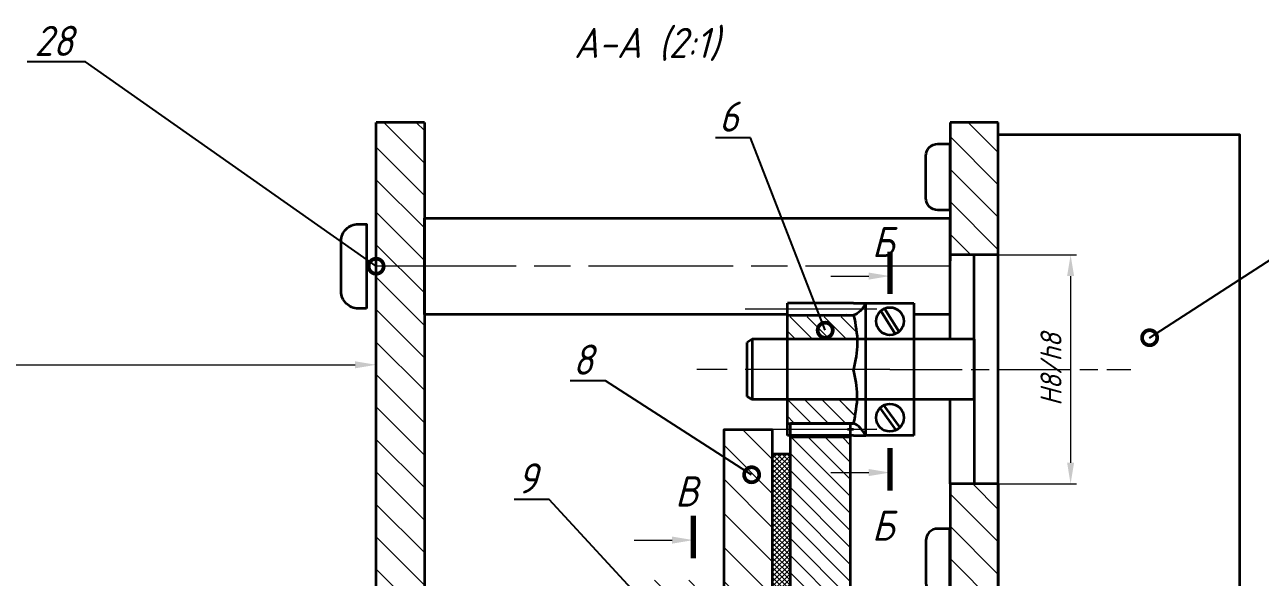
# Model space of a CAD drawing. Header units: millimetres. Extents: x -1043 to 2000, y -1356 to 1302.
# Drawn here: x 334.6 to 539.6, y 349.1 to 440.8 of the extents above; entities that cross this region are included whole.
import ezdxf
from ezdxf import colors
from ezdxf.entities.mleader import LeaderData, LeaderLine
from ezdxf.math import Vec2, Vec3

# ---------------------------------------------------------------- set-up
doc = ezdxf.new("R2010")
doc.units = ezdxf.units.MM
doc.linetypes.add('AM_ISO08W050', pattern=[18, 12, -1.5, 3, -1.5])
doc.linetypes.add('AM_ISO08W050x2', pattern=[9, 6, -0.75, 1.5, -0.75])
doc.layers.get('0').update_dxf_attribs({"lineweight": 80})
for name, color, linetype, lineweight in [('AM_0', 7, 'Continuous', 35), ('AM_4', 3, 'Continuous', 15), ('AM_5', 3, 'Continuous', 15), ('AM_7', 4, 'AM_ISO08W050', 15), ('AM_8', 1, 'Continuous', 15), ('основные', 7, 'Continuous', 35), ('оч жирные', 7, 'Continuous', 70)]:
    doc.layers.add(name, color=color, linetype=linetype, lineweight=lineweight)
doc.styles.get("Standard").update_dxf_attribs({"font": 'geniso.shx', "oblique": 15})
doc.dimstyles.new('AM_GOST$0', dxfattribs={"dimtxt": 3.5, "dimasz": 3.5, "dimexe": 1, "dimexo": 1, "dimgap": 1.5, "dimtad": 1, "dimtoh": 1, "dimtxsty": 'Standard', "dimcen": 0, "dimclrd": 256, "dimclre": 256, "dimclrt": 2, "dimadec": 0, "dimazin": 2, "dimtp": 0.1, "dimtm": 0.1, "dimtfac": 0.71, "dimtmove": 0, "dimatfit": 3, "dimfxl": 1, "dimtolj": 1, "dimlwd": -1, "dimlwe": -1, "dimarcsym": 1})
pattern_1 = [(315, (-148.3722, 257.1273), (0.7071068, 0.7071068), [])]

# ---------------------------------------------------------------- blocks, each defined once
blk = doc.blocks.new('GENZOON8270P5')
at = {"layer": 'AM_8'}
h = blk.add_hatch(dxfattribs=at)
h.set_pattern_fill('ANSI31', color=256, scale=0.6, angle=270, style=0)
h.set_pattern_definition([(315, (-294.718, 1469.2134), (1.3470384, 1.3470384), [])])
h.paths.add_polyline_path([(51.63, 15.66), (51.63, 21.24), (51.63, 21.53), (51.63, 24.53), (51.63, 25.55), (51.63, 28.93), (51.63, 33.53), (47.63, 33.53), (47.63, 15.66), (47.85, 15.88), (47.85, 15.66)])
h.paths.add_polyline_path([(51.63, 52.53), (51.63, 63.53), (47.63, 63.53), (47.63, 52.53)])
h.paths.add_polyline_path([(51.63, 12.53), (51.63, 14.09), (47.85, 14.09), (47.85, 13.88), (47.63, 14.09), (47.63, 12.53)])
h.paths.add_polyline_path([(51.63, -41.47), (51.63, -21.76), (51.63, -16.26), (51.63, -14.82), (47.85, -14.82), (47.63, -14.61), (47.63, -20.19), (47.63, -41.47)])
h.paths.add_polyline_path([(51.63, -12.82), (51.63, -11.47), (47.63, -11.47), (47.63, -13.04), (47.85, -12.82)])
h.paths.add_polyline_path([(4.02, -41.47), (4.02, -29.58), (0.02, -29.58), (0.02, -35.04), (0.02, -41.47)])
h.paths.add_polyline_path([(4.02, -29.58), (4.02, -22.46), (4.02, -21.46), (2.02, -21.46), (0.02, -21.46), (0.02, -29.58)])
h.paths.add_polyline_path([(4.02, -17.46), (4.02, -16.46), (4.02, -13.47), (0.02, -13.47), (0.02, -17.46), (2.02, -17.46)])
h.paths.add_polyline_path([(4.02, 14.53), (4.02, 18.53), (2.02, 18.53), (0.02, 18.53), (0.02, 14.53)])
h.paths.add_polyline_path([(2.02, 22.53), (4.02, 22.53), (4.02, 23.53), (4.02, 51.59), (0.02, 51.59), (0.02, 46.09), (0.02, 22.53)])
h.paths.add_polyline_path([(4.02, 51.59), (4.02, 63.53), (0.02, 63.53), (0.02, 51.59)])
h = blk.add_hatch(dxfattribs=at)
h.set_pattern_fill('_U', color=256, angle=315, style=0, pattern_type=0)
h.set_pattern_definition(pattern_1)
h.paths.add_polyline_path([(39.63, 47.4), (34.13, 47.4), (34.13, 45.53), (39.92, 45.53)])
h = blk.add_hatch(dxfattribs=at)
h.set_pattern_fill('_U', color=256, angle=315, style=0, pattern_type=0)
h.set_pattern_definition(pattern_1)
h.paths.add_polyline_path([(39.63, 40.53), (34.13, 40.53), (34.13, 38.65), (39.63, 38.65)])
h = blk.add_hatch(dxfattribs=at)
h.set_pattern_fill('_U', color=256, angle=315, style=0, pattern_type=0)
h.set_pattern_definition(pattern_1)
h.paths.add_polyline_path([(34.13, 38.65), (39.63, 38.65), (39.92, 40.53), (34.13, 40.53)])
h = blk.add_hatch(dxfattribs=at)
h.set_pattern_fill('_U', color=256, scale=2, angle=315, style=0, pattern_type=0)
h.set_pattern_definition([(315, (-294.718, 1469.2134), (1.4142136, 1.4142136), [])])
h.paths.add_polyline_path([(32.88, 6.53), (32.88, 38.03), (30.88, 38.03), (28.88, 38.03), (28.88, 24.14), (29.88, 24.14), (29.88, 20.94), (28.88, 20.94), (28.88, 6.53)])
h.paths.add_polyline_path([(29.88, -19.88), (29.88, -23.08), (28.88, -23.08), (28.88, -36.97), (32.88, -36.97), (32.88, -6.43), (30.95, -6.43), (28.88, -6.43), (28.88, -19.88)])
h.paths.add_polyline_path([(26.88, 6.53), (26.88, 20.93), (25.88, 20.93), (25.88, 22.53), (22.88, 22.53), (22.88, 6.53)])
h.paths.add_polyline_path([(25.88, -21.47), (25.88, -19.86), (26.88, -19.86), (26.88, -6.43), (24.95, -6.43), (22.88, -6.43), (22.88, -11.97), (22.88, -21.47)])
h.paths.add_polyline_path([(25.88, 22.53), (25.88, 24.14), (26.88, 24.14), (26.88, 25.53), (22.88, 25.53), (22.88, 22.53)])
h.paths.add_polyline_path([(26.88, -24.47), (26.88, -23.08, -0.132971), (26.8, -23.06), (26.56, -23.06, -0.111081), (26.5, -23.08, -0.111081), (26.44, -23.06), (26.2, -23.06, -0.111081), (26.13, -23.08, -0.111081), (26.07, -23.06), (25.88, -23.06), (25.88, -21.47), (22.88, -21.47), (22.88, -24.47)])
h = blk.add_hatch(dxfattribs=at)
h.set_pattern_fill('_U', color=256, angle=315, style=0, pattern_type=0)
h.set_pattern_definition(pattern_1)
h.paths.add_polyline_path([(34.38, 37.4), (34.38, 8.53), (34.38, 8.53), (34.38, 6.53), (39.38, 6.53), (39.38, 37.4)])
h = blk.add_hatch(dxfattribs=at)
h.set_pattern_fill('ANSI37', color=256, scale=0.091, angle=270, style=0)
h.set_pattern_definition([(315, (-294.718, 1469.2134), (0.204300827, 0.204300827), []), (45, (-294.718, 1469.2134), (-0.204300827, 0.204300827), [])])
h.paths.add_polyline_path([(34.38, 6.53), (34.38, 36.03), (32.88, 36.03), (32.88, 6.53)])
h.paths.add_polyline_path([(34.38, -34.97), (34.38, -5.47), (32.88, -5.47), (32.88, -34.97)])
at = {"layer": 'AM_0'}
for p, q in [((39.63, 48.53), (34.13, 48.53)), ((34.13, 37.53), (34.13, 48.53)), ((40.63, 37.53), (40.63, 48.53)), ((31.21, 45.53), (30.8, 45.26)), ((30.8, 40.79), (30.8, 45.26)), ((34.13, 45.53), (31.21, 45.53)), ((34.13, 40.53), (34.13, 45.53)), ((49.63, 45.53), (39.63, 45.53)), ((49.63, 40.53), (49.63, 45.53)), ((49.63, 45.53), (49.63, 40.53)), ((31.21, 40.53), (30.8, 40.79)), ((34.13, 40.53), (31.21, 40.53)), ((49.63, 40.53), (39.63, 40.53)), ((39.38, 38.53), (34.38, 38.53)), ((34.38, 6.53), (34.38, 38.53)), ((39.38, -37.47), (39.38, 38.53)), ((39.63, 37.53), (34.13, 37.53)), ((39.38, 37.4), (34.38, 37.4))]:
    blk.add_line(p, q, dxfattribs=at)
at = {"layer": 'AM_7'}
for p, q in [((47.63, 51.59), (0.02, 51.59)), ((41.55, 48.03), (30.63, 48.03)), ((42.63, 43.03), (26.63, 43.03)), ((41.55, 38.06), (30.63, 38.03)), ((41.55, 38.03), (30.88, 38.03))]:
    blk.add_line(p, q, dxfattribs=at)
at = {"layer": 'AM_7', "linetype": 'AM_ISO08W050x2'}
for p, q in [((49.63, 45.53), (49.63, 45.53)), ((42.63, 43.03), (62.63, 43.03))]:
    blk.add_line(p, q, dxfattribs=at)
at = {"layer": 'основные'}
for p, q in [((4.02, 63.53), (0.02, 63.53)), ((51.63, 63.53), (47.63, 63.53)), ((47.61, 52.53), (47.61, 45.53)), ((51.63, 52.53), (47.63, 52.53)), ((49.63, 43.03), (49.63, 52.53)), ((39.63, 48.53), (40.63, 48.53)), ((40.63, 48.53), (44.63, 48.53)), ((44.63, 48.53), (44.63, 37.53)), ((34.13, 47.53), (39.63, 47.53)), ((42.2, 48.09), (41.88, 47.9)), ((41.88, 47.9), (43.08, 45.97)), ((43.4, 46.15), (42.2, 48.09)), ((31.21, 45.53), (31.21, 40.53)), ((39.63, 45.53), (34.13, 45.53)), ((49.63, 43.03), (49.63, 33.53)), ((39.63, 40.53), (34.13, 40.53)), ((41.82, 39.83), (42.12, 40.05)), ((42.12, 40.05), (43.46, 38.22)), ((47.63, 33.53), (47.63, 40.53)), ((43.17, 37.98), (41.82, 39.83)), ((34.13, 38.53), (39.63, 38.53)), ((39.63, 38.03), (39.13, 38.03)), ((39.63, 37.53), (40.63, 37.53)), ((44.63, 37.53), (40.63, 37.53)), ((32.88, 36.03), (34.38, 36.03)), ((51.63, 33.53), (47.63, 33.53)), ((47.63, 33.53), (47.63, 12.53)), ((51.63, 33.53), (49.63, 33.53)), ((51.63, 33.53), (51.63, 21.24))]:
    blk.add_line(p, q, dxfattribs=at)
for points in [[(0.02, 22.53), (0.02, 63.53)], [(4.02, 63.53), (4.02, 21.53)], [(47.63, 63.53), (47.63, 52.05)], [(51.63, 52.53), (51.63, 63.53)], [(34.13, 47.59), (4.02, 47.59), (4.02, 55.59), (47.61, 55.59), (47.61, 47.59), (44.63, 47.59)], [(28.88, 24.14), (28.88, 38.03), (32.88, 38.03), (32.88, 6.53)]]:
    blk.add_lwpolyline(points, dxfattribs=at)
blk.add_lwpolyline([(51.63, 62.53), (71.63, 62.53), (71.63, 23.53), (51.63, 23.53)], close=True, dxfattribs=at)
blk.add_lwpolyline([(-0.78, 48.09), (-1.48, 48.09, -0.414214), (-2.88, 49.49), (-2.88, 53.69, -0.414214), (-1.48, 55.09), (-0.78, 55.09)], format="xyb", close=True, dxfattribs=at)
for centre in [(42.64, 47.03), (42.64, 39.02)]:
    blk.add_circle(centre, 1.15, dxfattribs=at)
for points in [[(40.63, 48.53), (39.63, 47.53), (39.05, 47.53)], [(39.63, 47.53), (39.93, 45.19), (39.63, 43.03)], [(39.63, 38.53), (39.93, 40.87), (39.63, 43.03)], [(40.63, 37.53), (39.63, 38.53), (39.05, 38.53)]]:
    blk.add_spline(points, degree=3, dxfattribs=at)
blk = doc.blocks.new('*D44')
at = {"layer": 'AM_5', "linetype": 'ByBlock', "transparency": 16777216}
for p, q in [((495.29, 402.57), (509.15, 402.57)), ((508.15, 399.07), (508.15, 368.07)), ((495.15, 364.57), (509.15, 364.57))]:
    blk.add_line(p, q, dxfattribs=at)
at = {"layer": 'AM_5', "transparency": 16777216}
for points in [[(507.57, 399.07), (508.73, 399.07), (508.15, 402.57)], [(507.57, 368.07), (508.73, 368.07), (508.15, 364.57)]]:
    blk.add_solid(points, dxfattribs=at)
at = {"layer": 'Defpoints', "color": 0, "transparency": 16777216}
for p in [(494.29, 402.57), (494.15, 364.57), (508.15, 364.57)]:
    blk.add_point(p, dxfattribs=at)
at = {"layer": 'AM_5', "color": 2, "transparency": 16777216, "insert": (504.9, 383.57), "char_height": 3.5, "attachment_point": 5, "rotation": 90}
blk.add_mtext('\\A1;H8/h8', dxfattribs=at)
blk = doc.blocks.new('_DotSmall')
at = {"color": 0, "linetype": 'ByBlock', "const_width": 0.5}
blk.add_lwpolyline([(-0.0625, 0, 1), (0.0625, 0, 1)], format="xyb", close=True, dxfattribs=at)
blk = doc.blocks.new('*D159')
at = {"layer": 'AM_5', "linetype": 'ByBlock', "transparency": 16777216}
for p, q in [((152.87, 345.57), (152.87, 385.34)), ((156.37, 384.34), (389.43, 384.34)), ((392.93, 345.57), (392.93, 385.34))]:
    blk.add_line(p, q, dxfattribs=at)
at = {"layer": 'AM_5', "transparency": 16777216}
for points in [[(156.37, 384.92), (156.37, 383.75), (152.87, 384.34)], [(389.43, 384.92), (389.43, 383.75), (392.93, 384.34)]]:
    blk.add_solid(points, dxfattribs=at)
at = {"layer": 'Defpoints', "color": 0, "transparency": 16777216}
for p in [(392.93, 384.34), (152.87, 344.57), (392.93, 344.57)]:
    blk.add_point(p, dxfattribs=at)
at = {"layer": 'AM_5', "color": 2, "transparency": 16777216, "insert": (272.9, 387.85), "char_height": 3.5, "attachment_point": 5}
blk.add_mtext('\\A1;240,06', dxfattribs=at)

msp = doc.modelspace()

# ---------------------------------------------------------------- linework, layer by layer
at = {"layer": 'AM_5'}
for p, q in [((468.351, 399.061), (474.67, 399.061)), ((468.351, 366.45), (474.67, 366.45)), ((435.721, 355.237), (442.04, 355.237))]:
    msp.add_line(p, q, dxfattribs=at)
at = {"layer": 'AM_5', "linetype": 'Continuous'}
for points in [[(474.67, 398.478), (474.67, 399.644), (478.17, 399.061)], [(474.67, 365.867), (474.67, 367.033), (478.17, 366.45)], [(442.04, 354.653), (442.04, 355.82), (445.54, 355.237)]]:
    msp.add_trace(points, dxfattribs=at)
at = {"layer": 'основные'}
for points in [[(486.122, 421.009), (488.122, 421.009), (488.122, 410.009), (486.122, 410.009, -0.4142136), (484.122, 412.009), (484.122, 419.009, -0.4142136)], [(486.122, 346.127), (488.122, 346.127), (488.122, 357.127), (486.122, 357.127, 0.4142136), (484.122, 355.127), (484.122, 348.127, 0.4142136)]]:
    msp.add_lwpolyline(points, format="xyb", close=True, dxfattribs=at)
at = {"layer": 'оч жирные'}
for p, q in [((478.17, 403.092), (478.17, 396.092)), ((478.17, 370.48), (478.17, 363.48)), ((445.54, 359.267), (445.54, 352.267))]:
    msp.add_line(p, q, dxfattribs=at)

# ---------------------------------------------------------------- block references
at = {"layer": 'AM_0', "xscale": 2, "yscale": 2, "zscale": 2}
msp.add_blockref('GENZOON8270P5', (392.894, 297.513), dxfattribs=at)

# ---------------------------------------------------------------- texts
at = {"layer": 'AM_4', "color": 7, "insert": (437.83, 437.514), "char_height": 5, "attachment_point": 5}
msp.add_mtext('A-А (2:1)', dxfattribs=at)
at = {"layer": 'основные', "char_height": 5, "attachment_point": 1}
for s, insert in [('Б', (475.173, 407.221)), ('В', (442.542, 365.816)), ('Б', (475.173, 360.133))]:
    msp.add_mtext(s, dxfattribs=dict(at, insert=insert))

# ---------------------------------------------------------------- dimensions: what is measured, and where the dimension line sits
at = {"layer": 'AM_5'}
dim = msp.add_linear_dim(base=(508.15, 364.568), p1=(494.287, 402.568), p2=(494.15, 364.568), angle=90, text='H8/h8', dimstyle='AM_GOST$0', override={"dimpost": '', "dimtp": 0.1, "dimtm": 0.1, "dimtdec": 3, "dimtzin": 8}, dxfattribs=at)
dim.commit()
dim.dimension.update_dxf_attribs({"geometry": '*D44', "text_midpoint": (504.9, 383.568)})
dim = msp.add_linear_dim(base=(392.931, 384.336), p1=(152.868, 344.567), p2=(392.931, 344.568), angle=0, dimstyle='AM_GOST$0', override={"dimpost": '', "dimtp": 0.2, "dimtm": 0.2}, dxfattribs=at)
dim.commit()
dim.dimension.update_dxf_attribs({"geometry": '*D159', "text_midpoint": (272.9, 387.849)})

# ---------------------------------------------------------------- leaders
at = {"layer": 'AM_4'}
ml = msp.add_multileader_mtext('Standard', dxfattribs=at)
ml.set_content('28', color=256)
ml.set_leader_properties()
ml.set_arrow_properties(name='DOTSMALL')
ml.build(insert=Vec2(0, 0))
ml.multileader.update_dxf_attribs({"text_left_attachment_type": 6, "text_right_attachment_type": 6, "dogleg_length": 0, "arrow_head_size": 5})
ctx = ml.context
ctx.base_point, ctx.char_height, ctx.arrow_head_size, ctx.plane_origin = Vec3(333.978, 434.596), 5, 5, Vec3(392.931, 400.694)
ctx.left_attachment, ctx.right_attachment, ctx.text_align_type = 6, 6, 2
notes = []
notes.append((ctx, [(0, (1, 1, 0), (344.684, 434.596), (-1, 0), 0, [(0, [(392.931, 400.694)], 0, [])])]))
ctx.mtext.insert, ctx.mtext.alignment, ctx.mtext.flow_direction = Vec3(342.684, 440.596), 3, 5
ml = msp.add_multileader_mtext('Standard', dxfattribs=at)
ml.set_content('6', color=256)
ml.set_leader_properties()
ml.set_arrow_properties(name='DOTSMALL')
ml.build(insert=Vec2(0, 0))
ml.multileader.update_dxf_attribs({"text_left_attachment_type": 6, "text_right_attachment_type": 6, "dogleg_length": 0, "arrow_head_size": 5})
ctx = ml.context
ctx.base_point, ctx.char_height, ctx.arrow_head_size, ctx.plane_origin = Vec3(448.347, 422.03), 5, 5, Vec3(467.435, 390.072)
ctx.left_attachment, ctx.right_attachment, ctx.text_align_type = 6, 6, 2
notes.append((ctx, [(0, (1, 1, 0), (455.063, 422.03), (-1, 0), 0, [(0, [(467.435, 390.072)], 0, [])])]))
ctx.mtext.insert, ctx.mtext.alignment, ctx.mtext.flow_direction = Vec3(453.063, 428.03), 3, 5
ml = msp.add_multileader_mtext('Standard', dxfattribs=at)
ml.set_content('32', color=256)
ml.set_leader_properties()
ml.set_arrow_properties(name='DOTSMALL')
ml.build(insert=Vec2(0, 0))
ml.multileader.update_dxf_attribs({"text_left_attachment_type": 6, "text_right_attachment_type": 6, "dogleg_length": 0, "arrow_head_size": 5})
ctx = ml.context
ctx.base_point, ctx.char_height, ctx.arrow_head_size, ctx.plane_origin = Vec3(560.905, 414.497), 5, 5, Vec3(521.26, 388.829)
ctx.left_attachment, ctx.right_attachment = 6, 6
notes.append((ctx, [(0, (1, 1, 0), (560.905, 414.497), (1, 0), 0, [(0, [(521.26, 388.829)], 0, [])])]))
ctx.mtext.insert, ctx.mtext.flow_direction = Vec3(562.905, 420.497), 5
ml = msp.add_multileader_mtext('Standard', dxfattribs=at)
ml.set_content('8', color=256)
ml.set_leader_properties()
ml.set_arrow_properties(name='DOTSMALL')
ml.build(insert=Vec2(0, 0))
ml.multileader.update_dxf_attribs({"text_left_attachment_type": 6, "text_right_attachment_type": 6, "dogleg_length": 0, "arrow_head_size": 5})
ctx = ml.context
ctx.base_point, ctx.char_height, ctx.arrow_head_size, ctx.plane_origin = Vec3(423.751, 381.692), 5, 5, Vec3(455.233, 366.084)
ctx.left_attachment, ctx.right_attachment, ctx.text_align_type = 6, 6, 2
notes.append((ctx, [(0, (1, 1, 0), (430.956, 381.692), (-1, 0), 0, [(0, [(455.233, 366.084)], 0, [])])]))
ctx.mtext.insert, ctx.mtext.alignment, ctx.mtext.flow_direction = Vec3(428.956, 387.692), 3, 5
ml = msp.add_multileader_mtext('Standard', dxfattribs=at)
ml.set_content('9', color=256)
ml.set_leader_properties()
ml.set_arrow_properties(name='DOTSMALL')
ml.build(insert=Vec2(0, 0))
ml.multileader.update_dxf_attribs({"text_left_attachment_type": 6, "text_right_attachment_type": 6, "dogleg_length": 0, "arrow_head_size": 5})
ctx = ml.context
ctx.base_point, ctx.char_height, ctx.arrow_head_size, ctx.plane_origin = Vec3(414.939, 361.986), 5, 5, Vec3(441.209, 340.763)
ctx.left_attachment, ctx.right_attachment, ctx.text_align_type = 6, 6, 2
notes.append((ctx, [(0, (1, 1, 0), (421.663, 361.986), (-1, 0), 0, [(0, [(441.209, 340.763)], 0, [])])]))
ctx.mtext.insert, ctx.mtext.alignment, ctx.mtext.flow_direction = Vec3(419.663, 367.986), 3, 5
for ctx, leaders in notes:
    for number, flags, end, landing, length, lines in leaders:
        leader = LeaderData()
        leader.index, (leader.has_last_leader_line, leader.has_dogleg_vector, leader.attachment_direction) = number, flags
        leader.last_leader_point, leader.dogleg_vector, leader.dogleg_length = Vec3(end), Vec3(landing), length
        for number, points, colour, breaks in lines:
            line = LeaderLine()
            line.index, line.vertices, line.color, line.breaks = number, Vec3.list(points), colors.encode_raw_color(colour), breaks
            leader.lines.append(line)
        ctx.leaders.append(leader)

doc.saveas('drawing.dxf')
